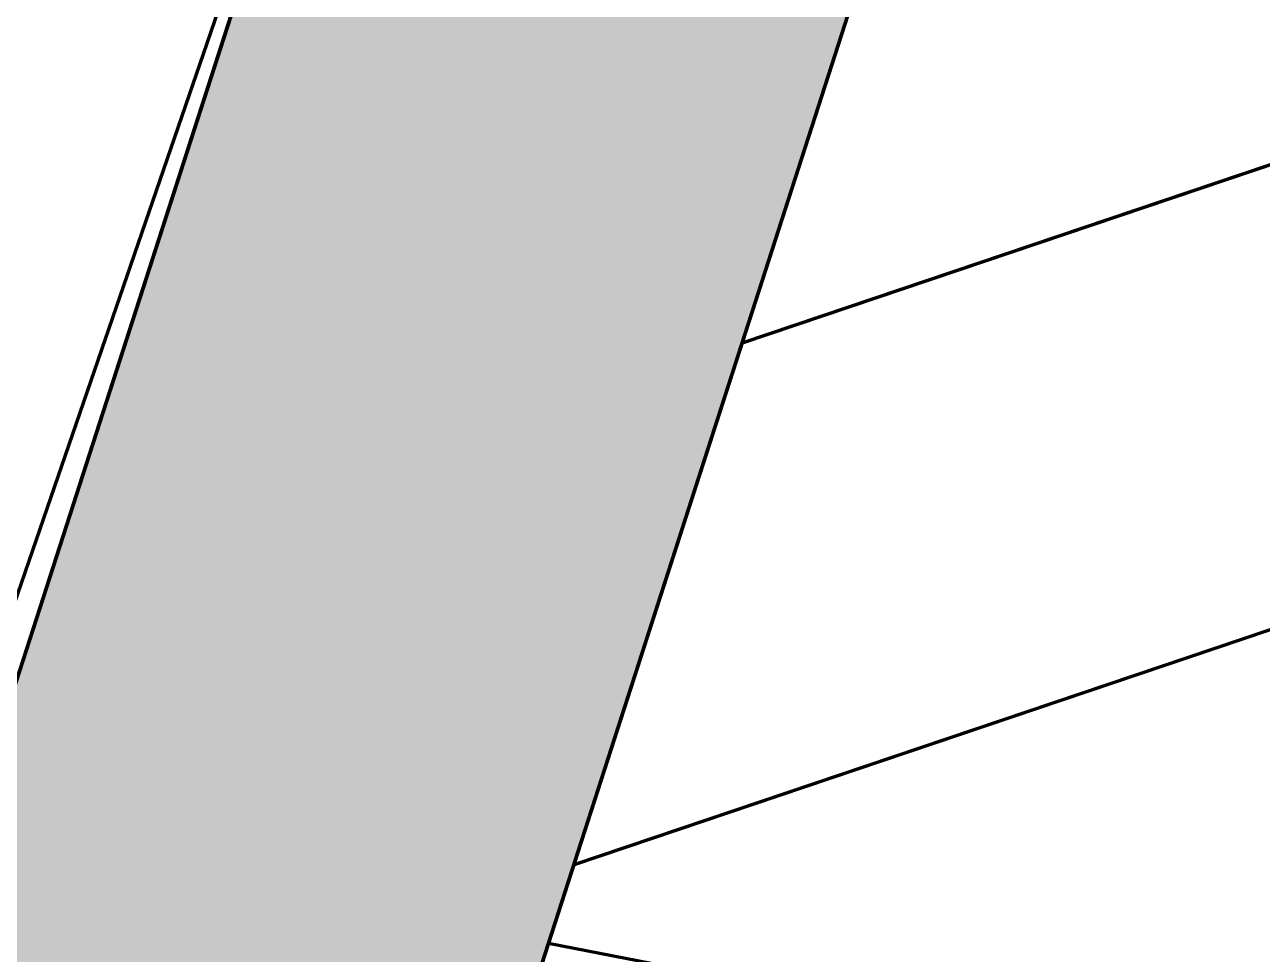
# Model space of a CAD drawing. Header units: millimetres. Extents: x 111 to 1506, y 14 to 566.
# Drawn here: x 221.769 to 225.983, y 102.919 to 106.083 of the extents above; entities that cross this region are included whole.
import ezdxf

# ---------------------------------------------------------------- set-up
doc = ezdxf.new("R2010")
doc.units = ezdxf.units.MM
doc.layers.add('G', color=254, linetype='Continuous', lineweight=5)

msp = doc.modelspace()

# ---------------------------------------------------------------- hatches: boundary and pattern name
at = {"layer": 'G', "lineweight": 100, "ltscale": 1000}
h = msp.add_hatch(dxfattribs=at)
h.set_pattern_fill('AR-HBONE', color=256, scale=0.046, angle=-22.08523, style=0)
h.set_pattern_definition([(22.914772, (797.12783, 1599.99595), (0.097837146, 0.241122153), [0.552, -0.184]), (112.914772, (797.29731, 1600.0676), (0.097837146, 0.241122153), [0.552, -0.184])])
edge = h.paths.add_edge_path()
edge.add_line((235.50294, 146.48372), (237.44709, 145.9959))
edge.add_line((237.44709, 145.9959), (222.91738, 100.98918))
edge.add_line((222.91738, 100.98918), (220.93875, 101.37021))
edge.add_line((220.93875, 101.37021), (235.50409, 146.48343))

# ---------------------------------------------------------------- linework, layer by layer
at = {"lineweight": 211, "ltscale": 1000}
for p, q in [((232.44388, 130.49814), (222.91738, 100.98918)), ((225.58665, 115.76739), (220.93875, 101.37021))]:
    msp.add_line(p, q, dxfattribs=at)
at = {"lineweight": 100, "ltscale": 1000}
for p, q in [((238.40444, 109.78805), (224.21053, 104.99885)), ((238.43856, 108.21648), (223.63698, 103.22225)), ((238.43856, 108.21648), (223.63845, 103.22274)), ((223.63845, 103.22274), (223.55255, 102.95667)), ((223.55255, 102.95667), (238.6164, 100.02628))]:
    msp.add_line(p, q, dxfattribs=at)
for points in [[(223.55255, 102.95667), (237.44709, 145.9959), (252.399, 142.2442), (239.0512, 130.39259), (233.05837, 132.40154), (237.44709, 145.9959)], [(223.55255, 102.95667), (232.44388, 130.49814), (239.49941, 128.13296), (242.89743, 131.13308), (261.65868, 109.92131), (247.00179, 100.37129), (245.10407, 88.77997), (220.48213, 93.44585), (232.44388, 130.49814)], [(232.44388, 130.49814), (222.91738, 100.98918)], [(225.72458, 115.71718), (218.21115, 93.87621), (203.07053, 96.74537), (204.83928, 105.65331), (205.02732, 106.60034), (205.09306, 106.93146), (205.39025, 108.42818), (205.61838, 109.61552), (205.62655, 109.67845), (207.96081, 121.46054), (209.42328, 124.62156), (225.58665, 115.76739)], [(225.58665, 115.76739), (220.93875, 101.37021)], [(220.93875, 101.37021), (220.93875, 101.37021), (225.57343, 115.72521)], [(238.35723, 111.96211), (238.40444, 109.78805), (224.212, 104.99935), (225.32857, 108.45799), (232.82901, 114.42132), (238.35723, 111.96211)]]:
    msp.add_lwpolyline(points, dxfattribs=at)

doc.saveas('drawing.dxf')
